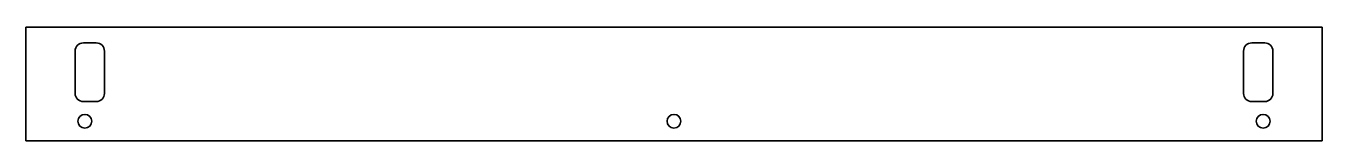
# Model space of a CAD drawing. Header units: millimetres. Extents: x 5 to 665, y -64 to -6.
import ezdxf

# ---------------------------------------------------------------- set-up
doc = ezdxf.new("R2010")
doc.units = ezdxf.units.MM
doc.header["$MEASUREMENT"] = 0
doc.layers.add('Layer 1', color=7, linetype='Continuous')

# ---------------------------------------------------------------- blocks, each defined once
blk = doc.blocks.new('block 2')
at = {"layer": 'Layer 1', "color": 250, "lineweight": 35, "true_color": 0x1c1c1b}
blk.add_lwpolyline([(664.96, -6.1), (4.96, -6.1), (4.96, -64.1), (664.96, -64.1), (664.96, -6.1)], dxfattribs=at)
for points, knots in [([(40.73, -44.1), (40.73, -44.1), (34.2, -44.1), (34.2, -44.1), (31.87, -44.1), (29.96, -42.2), (29.96, -39.87), (29.96, -39.87), (29.96, -18.33), (29.96, -18.33), (29.96, -16.01), (31.87, -14.1), (34.2, -14.1), (34.2, -14.1), (40.73, -14.1), (40.73, -14.1), (43.06, -14.1), (44.96, -16.01), (44.96, -18.33), (44.96, -18.33), (44.96, -39.87), (44.96, -39.87), (44.96, -42.2), (43.06, -44.1), (40.73, -44.1)], [0, 0, 0, 0, 1, 1, 1, 2, 2, 2, 3, 3, 3, 4, 4, 4, 5, 5, 5, 6, 6, 6, 7, 7, 7, 8, 8, 8, 8]), ([(635.73, -44.1), (635.73, -44.1), (629.2, -44.1), (629.2, -44.1), (626.87, -44.1), (624.96, -42.2), (624.96, -39.87), (624.96, -39.87), (624.96, -18.33), (624.96, -18.33), (624.96, -16.01), (626.87, -14.1), (629.2, -14.1), (629.2, -14.1), (635.73, -14.1), (635.73, -14.1), (638.06, -14.1), (639.96, -16.01), (639.96, -18.33), (639.96, -18.33), (639.96, -39.87), (639.96, -39.87), (639.96, -42.2), (638.06, -44.1), (635.73, -44.1)], [0, 0, 0, 0, 1, 1, 1, 2, 2, 2, 3, 3, 3, 4, 4, 4, 5, 5, 5, 6, 6, 6, 7, 7, 7, 8, 8, 8, 8]), ([(38.46, -54.1), (38.46, -52.17), (36.9, -50.6), (34.96, -50.6), (33.03, -50.6), (31.46, -52.17), (31.46, -54.1), (31.46, -56.03), (33.03, -57.6), (34.96, -57.6), (36.9, -57.6), (38.46, -56.03), (38.46, -54.1)], [0, 0, 0, 0, 1, 1, 1, 2, 2, 2, 3, 3, 3, 4, 4, 4, 4]), ([(338.46, -54.1), (338.46, -52.17), (336.9, -50.6), (334.96, -50.6), (333.03, -50.6), (331.46, -52.17), (331.46, -54.1), (331.46, -56.03), (333.03, -57.6), (334.96, -57.6), (336.9, -57.6), (338.46, -56.03), (338.46, -54.1)], [0, 0, 0, 0, 1, 1, 1, 2, 2, 2, 3, 3, 3, 4, 4, 4, 4]), ([(638.46, -54.1), (638.46, -52.17), (636.9, -50.6), (634.96, -50.6), (633.03, -50.6), (631.46, -52.17), (631.46, -54.1), (631.46, -56.03), (633.03, -57.6), (634.96, -57.6), (636.9, -57.6), (638.46, -56.03), (638.46, -54.1)], [0, 0, 0, 0, 1, 1, 1, 2, 2, 2, 3, 3, 3, 4, 4, 4, 4])]:
    blk.add_open_spline(points, degree=3, knots=knots, dxfattribs=at)

msp = doc.modelspace()

# ---------------------------------------------------------------- block references
at = {"layer": 'Layer 1'}
msp.add_blockref('block 2', (0, 0), dxfattribs=at)

doc.saveas('drawing.dxf')
